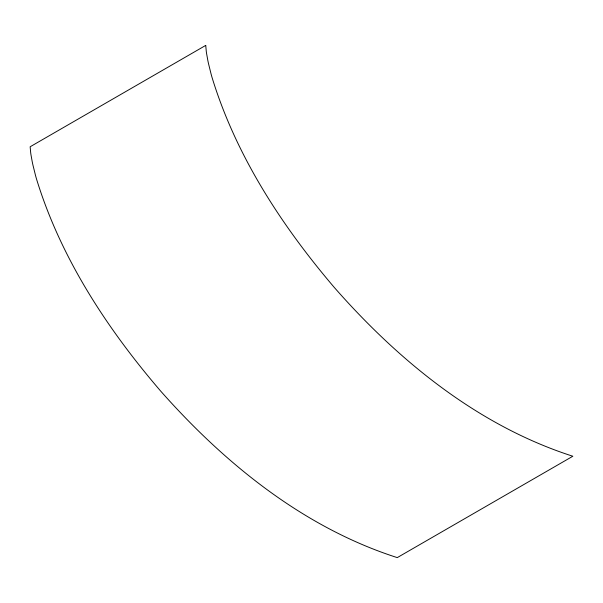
<?xml version="1.0" encoding="UTF-8"?>
<svg xmlns="http://www.w3.org/2000/svg" width="603" height="603" viewBox="0 0 603 603"><rect width="100%" height="100%" fill="white"/><g stroke="black" fill="none" stroke-linecap="round" stroke-linejoin="round"><path stroke-width="0.9" d="M205.736 45.391L30.15 146.763L30.693 152.785A71.478 41.268 60 0 0 30.972 154.737L32.238 161.785A114.359 66.028 60 0 0 32.901 164.905L35.509 175.435A166.91 96.367 60 0 0 36.399 178.631C60.586 257.79 107.01 328.552 160.541 390.94C224.829 463.639 303.746 527.625 397.264 557.609L572.85 456.237C478.443 425.937 398.915 361.091 334.296 287.458C281.593 225.575 235.879 155.536 211.985 77.259A166.91 96.367 60 0 1 211.095 74.063L208.48 63.526A114.359 66.028 60 0 1 207.824 60.413L206.558 53.365A71.478 41.268 60 0 1 206.279 51.406L205.736 45.391"/></g></svg>
